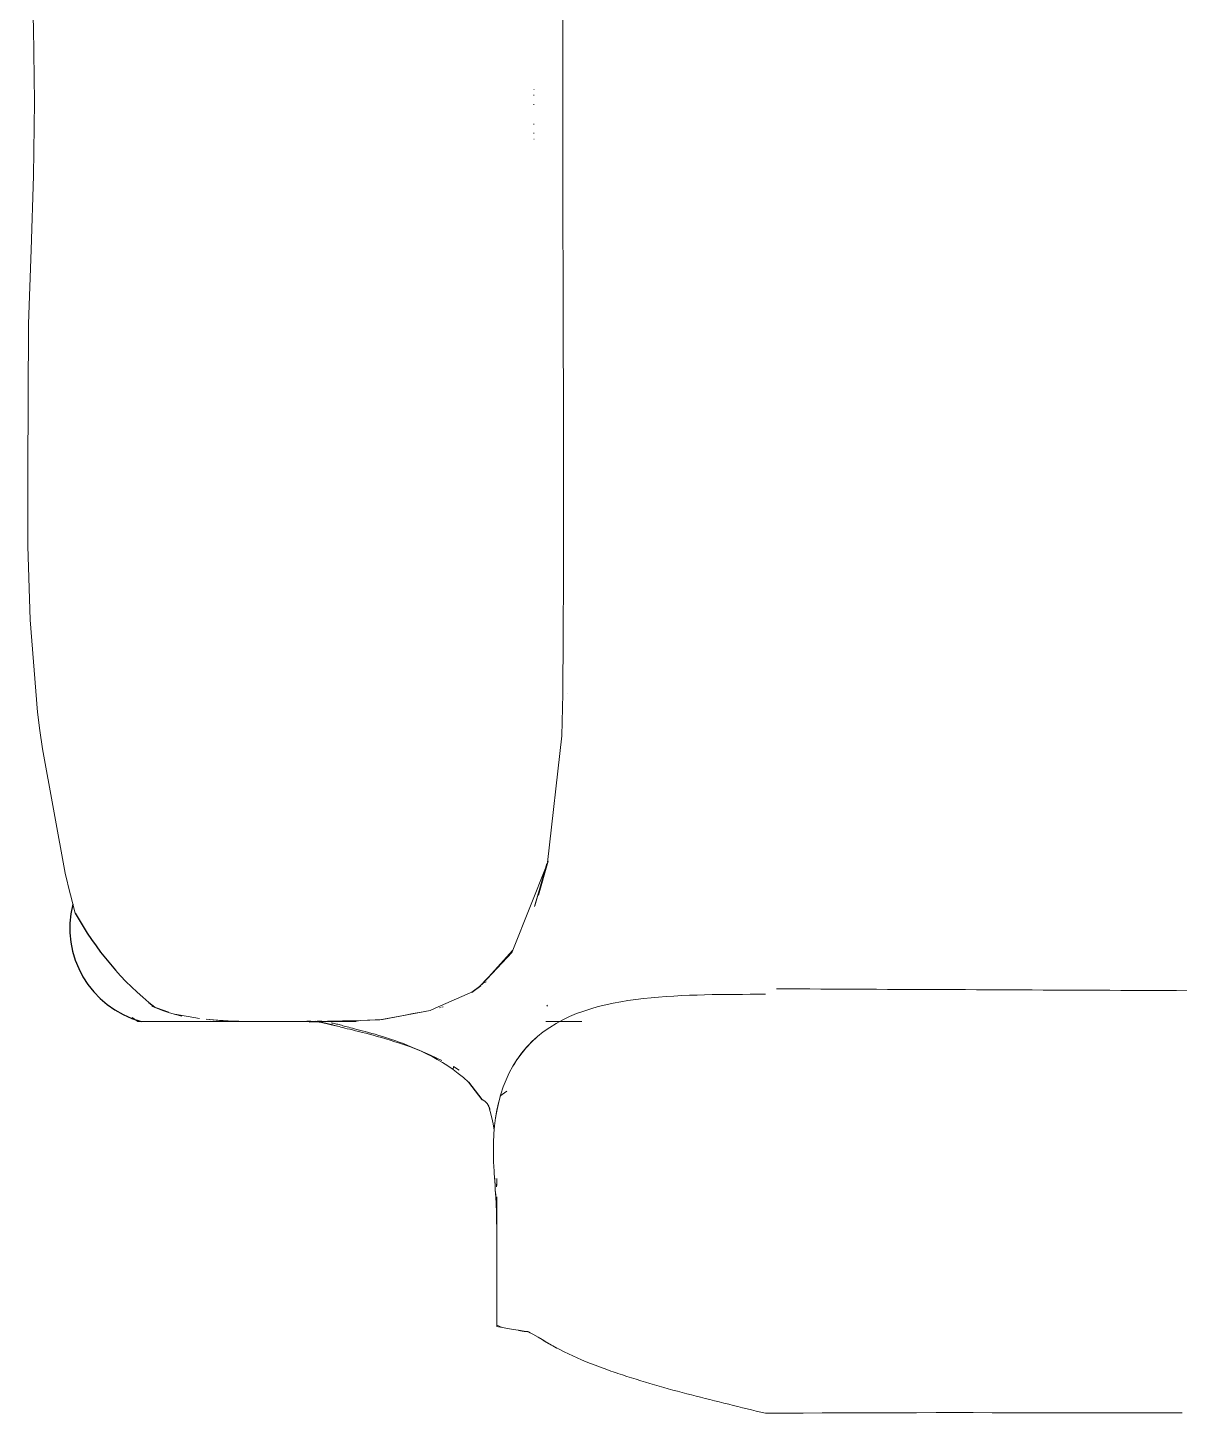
# Model space of a CAD drawing. Header units: inches. Extents: x -2 to 764, y -6 to 562.
# Drawn here: x 49.24 to 64.43, y 171.44 to 189.7 of the extents above; entities that cross this region are included whole.
import ezdxf

# ---------------------------------------------------------------- set-up
doc = ezdxf.new("R2010")
doc.units = ezdxf.units.IN
doc.header["$MEASUREMENT"] = 0
doc.layers.get('0').update_dxf_attribs({"true_color": 0xffffff})
doc.layers.add('SEAT', color=5, linetype='Continuous')

# ---------------------------------------------------------------- blocks, each defined once
blk = doc.blocks.new('LSD225X_0P')
at = {"layer": 'SEAT', "linetype": 'Continuous', "lineweight": 0}
for p, q in [((-15.496, -23.283), (-15.526, -22.307)), ((-8.516, -22.698), (-8.518, -23.478)), ((-15.484, -24.26), (-15.496, -23.283)), ((-8.518, -23.478), (-8.518, -24.26)), ((-8.897, -24.095), (-8.9, -24.095)), ((-15.496, -25.236), (-15.484, -24.26)), ((-8.896, -24.173), (-8.902, -24.173)), ((-8.518, -24.26), (-8.518, -25.04)), ((-8.895, -24.293), (-8.903, -24.293)), ((-8.895, -24.554), (-8.903, -24.554)), ((-8.896, -24.674), (-8.902, -24.674)), ((-8.897, -24.752), (-8.9, -24.752)), ((-8.518, -25.04), (-8.516, -25.82)), ((-15.526, -26.212), (-15.496, -25.236)), ((-8.516, -25.82), (-8.514, -26.601)), ((-15.564, -27.188), (-15.526, -26.212)), ((-8.514, -26.601), (-8.511, -27.382)), ((-15.571, -29.14), (-15.564, -27.188)), ((-8.511, -27.382), (-8.509, -28.163)), ((-8.509, -28.163), (-8.508, -28.943)), ((-8.508, -28.943), (-8.507, -29.724)), ((-15.573, -30.115), (-15.571, -29.14)), ((-8.507, -29.724), (-8.508, -30.504)), ((-15.542, -31.09), (-15.573, -30.115)), ((-8.508, -30.504), (-8.511, -31.284)), ((-15.442, -32.305), (-15.542, -31.09)), ((-8.511, -31.284), (-8.519, -32.064)), ((-8.519, -32.064), (-8.531, -32.616)), ((-8.458, -32.064), (-8.46, -32.064)), ((-15.412, -32.547), (-15.442, -32.305)), ((-15.379, -32.788), (-15.412, -32.547)), ((-8.531, -32.616), (-8.717, -34.287)), ((-15.078, -34.429), (-15.379, -32.788)), ((-8.729, -34.319), (-9.177, -35.443)), ((-8.728, -34.31), (-8.891, -34.867)), ((-8.891, -34.867), (-8.729, -34.319)), ((-8.726, -34.302), (-8.884, -34.856)), ((-8.884, -34.856), (-8.728, -34.31)), ((-8.71, -34.269), (-8.84, -34.717)), ((-15.012, -34.702), (-15.078, -34.429)), ((-15.009, -34.715), (-15.012, -34.702)), ((-14.945, -34.956), (-15.009, -34.715)), ((-9.185, -35.469), (-9.596, -35.905)), ((-9.181, -35.456), (-9.586, -35.895)), ((-9.185, -35.469), (-9.586, -35.895)), ((-9.177, -35.443), (-9.574, -35.886)), ((-9.181, -35.456), (-9.574, -35.886)), ((-9.596, -35.905), (-9.605, -35.914)), ((-9.586, -35.895), (-9.596, -35.905)), ((-9.574, -35.886), (-9.586, -35.895)), ((-9.528, -35.858), (-9.546, -35.867)), ((-5.552, -35.953), (-5.699, -35.953)), ((-5.406, -35.953), (-5.552, -35.953)), ((-5.26, -35.954), (-5.406, -35.953)), ((-5.114, -35.955), (-5.26, -35.954)), ((-4.967, -35.955), (-5.114, -35.955)), ((-4.821, -35.956), (-4.967, -35.955)), ((-4.787, -35.956), (-4.821, -35.956)), ((-4.674, -35.957), (-4.787, -35.956)), ((-4.528, -35.957), (-4.674, -35.957)), ((-4.381, -35.958), (-4.528, -35.957)), ((-4.235, -35.959), (-4.381, -35.958)), ((-4.088, -35.959), (-4.235, -35.959)), ((-3.942, -35.96), (-4.088, -35.959)), ((-3.795, -35.961), (-3.942, -35.96)), ((-3.649, -35.961), (-3.795, -35.961)), ((-3.502, -35.962), (-3.649, -35.961)), ((-3.356, -35.963), (-3.502, -35.962)), ((-3.209, -35.963), (-3.356, -35.963)), ((-3.063, -35.964), (-3.209, -35.963)), ((-2.916, -35.965), (-3.063, -35.964)), ((-2.77, -35.965), (-2.916, -35.965)), ((-2.623, -35.966), (-2.77, -35.965)), ((-2.477, -35.967), (-2.623, -35.966)), ((-2.33, -35.967), (-2.477, -35.967)), ((-2.184, -35.968), (-2.33, -35.967)), ((-2.037, -35.969), (-2.184, -35.968)), ((-1.891, -35.969), (-2.037, -35.969)), ((-1.834, -35.97), (-1.891, -35.969)), ((-1.744, -35.97), (-1.834, -35.97)), ((-1.598, -35.971), (-1.744, -35.97)), ((-1.451, -35.972), (-1.598, -35.971)), ((-1.305, -35.972), (-1.451, -35.972)), ((-1.158, -35.973), (-1.305, -35.972)), ((-1.012, -35.973), (-1.158, -35.973)), ((-0.865, -35.974), (-1.012, -35.973)), ((-0.719, -35.975), (-0.865, -35.974)), ((-0.573, -35.975), (-0.719, -35.975)), ((-0.426, -35.976), (-0.573, -35.975)), ((-0.28, -35.977), (-0.426, -35.976)), ((-9.78, -36.023), (-10.202, -36.209)), ((-9.717, -35.995), (-9.78, -36.023)), ((-7.952, -36.162), (-8.05, -36.186)), ((-7.853, -36.141), (-7.952, -36.162)), ((-7.754, -36.122), (-7.853, -36.141)), ((-7.659, -36.107), (-7.754, -36.122)), ((-7.553, -36.092), (-7.659, -36.107)), ((-7.453, -36.08), (-7.553, -36.092)), ((-7.354, -36.07), (-7.453, -36.08)), ((-7.254, -36.061), (-7.354, -36.07)), ((-7.153, -36.054), (-7.254, -36.061)), ((-7.053, -36.047), (-7.153, -36.054)), ((-6.948, -36.042), (-7.053, -36.047)), ((-6.848, -36.038), (-6.948, -36.042)), ((-6.748, -36.034), (-6.848, -36.038)), ((-6.647, -36.032), (-6.748, -36.034)), ((-6.547, -36.029), (-6.647, -36.032)), ((-6.447, -36.028), (-6.547, -36.029)), ((-6.346, -36.026), (-6.447, -36.028)), ((-6.246, -36.026), (-6.346, -36.026)), ((-6.146, -36.025), (-6.246, -36.026)), ((-6.046, -36.024), (-6.146, -36.025)), ((-5.946, -36.024), (-6.046, -36.024)), ((-5.845, -36.023), (-5.946, -36.024)), ((-14.12, -36.381), (-14.196, -36.331)), ((-13.714, -36.262), (-13.936, -36.18)), ((-13.936, -36.18), (-13.86, -36.211)), ((-13.86, -36.211), (-13.782, -36.241)), ((-13.796, -36.238), (-13.714, -36.262)), ((-13.782, -36.241), (-13.703, -36.267)), ((-13.703, -36.267), (-13.622, -36.29)), ((-13.309, -36.342), (-13.631, -36.285)), ((-13.622, -36.29), (-13.541, -36.311)), ((-10.616, -36.302), (-10.931, -36.359)), ((-10.267, -36.237), (-10.894, -36.356)), ((-10.49, -36.279), (-10.616, -36.302)), ((-10.333, -36.251), (-10.49, -36.279)), ((-10.202, -36.209), (-10.267, -36.237)), ((-10.128, -36.199), (-10.144, -36.204)), ((-10.096, -36.19), (-10.113, -36.195)), ((-8.727, -36.179), (-8.72, -36.169)), ((-8.428, -36.318), (-8.519, -36.361)), ((-8.336, -36.279), (-8.428, -36.318)), ((-8.242, -36.245), (-8.336, -36.279)), ((-8.147, -36.214), (-8.242, -36.245)), ((-8.05, -36.186), (-8.147, -36.214)), ((-14.076, -36.381), (-14.12, -36.381)), ((-14.12, -36.381), (-14.12, -36.381)), ((-14.031, -36.381), (-14.076, -36.381)), ((-13.986, -36.381), (-14.031, -36.381)), ((-13.942, -36.381), (-13.986, -36.381)), ((-13.897, -36.381), (-13.942, -36.381)), ((-13.853, -36.381), (-13.897, -36.381)), ((-13.868, -36.381), (-13.882, -36.381)), ((-13.861, -36.381), (-13.868, -36.381)), ((-13.819, -36.381), (-13.861, -36.381)), ((-13.809, -36.381), (-13.853, -36.381)), ((-13.807, -36.381), (-13.819, -36.381)), ((-13.765, -36.381), (-13.809, -36.381)), ((-13.791, -36.381), (-13.807, -36.381)), ((-13.758, -36.381), (-13.791, -36.381)), ((-13.721, -36.381), (-13.765, -36.381)), ((-13.746, -36.381), (-13.758, -36.381)), ((-13.677, -36.381), (-13.721, -36.381)), ((-13.633, -36.381), (-13.677, -36.381)), ((-13.589, -36.381), (-13.633, -36.381)), ((-13.625, -36.381), (-13.632, -36.381)), ((-13.607, -36.381), (-13.625, -36.381)), ((-13.582, -36.381), (-13.607, -36.381)), ((-13.546, -36.381), (-13.589, -36.381)), ((-13.565, -36.381), (-13.582, -36.381)), ((-13.569, -36.381), (-13.572, -36.381)), ((-13.565, -36.381), (-13.569, -36.381)), ((-13.54, -36.381), (-13.565, -36.381)), ((-13.548, -36.381), (-13.565, -36.381)), ((-13.545, -36.381), (-13.548, -36.381)), ((-13.502, -36.381), (-13.546, -36.381)), ((-13.505, -36.381), (-13.545, -36.381)), ((-13.498, -36.381), (-13.54, -36.381)), ((-13.446, -36.381), (-13.505, -36.381)), ((-13.459, -36.381), (-13.502, -36.381)), ((-13.416, -36.381), (-13.459, -36.381)), ((-13.422, -36.381), (-13.446, -36.381)), ((-13.411, -36.381), (-13.422, -36.381)), ((-13.374, -36.381), (-13.416, -36.381)), ((-13.387, -36.381), (-13.411, -36.381)), ((-13.375, -36.381), (-13.387, -36.381)), ((-13.369, -36.381), (-13.375, -36.381)), ((-13.331, -36.381), (-13.374, -36.381)), ((-13.328, -36.381), (-13.369, -36.381)), ((-13.289, -36.381), (-13.331, -36.381)), ((-13.296, -36.381), (-13.328, -36.381)), ((-13.288, -36.381), (-13.296, -36.381)), ((-13.247, -36.381), (-13.289, -36.381)), ((-13.27, -36.381), (-13.288, -36.381)), ((-13.25, -36.381), (-13.27, -36.381)), ((-13.245, -36.381), (-13.25, -36.381)), ((-13.205, -36.381), (-13.247, -36.381)), ((-13.212, -36.381), (-13.245, -36.381)), ((-12.884, -36.381), (-13.22, -36.351)), ((-13.22, -36.351), (-13.131, -36.36)), ((-13.155, -36.381), (-13.212, -36.381)), ((-13.163, -36.381), (-13.205, -36.381)), ((-13.168, -36.381), (-13.17, -36.381)), ((-13.165, -36.381), (-13.168, -36.381)), ((-12.96, -36.381), (-13.166, -36.377)), ((-13.166, -36.377), (-13, -36.381)), ((-13.136, -36.381), (-13.165, -36.381)), ((-13.122, -36.381), (-13.163, -36.381)), ((-13.098, -36.381), (-13.155, -36.381)), ((-13.097, -36.381), (-13.136, -36.381)), ((-12.793, -36.381), (-13.131, -36.36)), ((-13.131, -36.36), (-12.884, -36.381)), ((-12.921, -36.381), (-13.126, -36.378)), ((-13.126, -36.378), (-12.96, -36.381)), ((-13.081, -36.381), (-13.122, -36.381)), ((-13.042, -36.381), (-13.098, -36.381)), ((-13.076, -36.381), (-13.097, -36.381)), ((-12.882, -36.381), (-13.085, -36.379)), ((-13.085, -36.379), (-12.921, -36.381)), ((-13.041, -36.381), (-13.081, -36.381)), ((-13.072, -36.381), (-13.076, -36.381)), ((-13.069, -36.381), (-13.072, -36.381)), ((-13.058, -36.381), (-13.069, -36.381)), ((-13.019, -36.381), (-13.058, -36.381)), ((-12.843, -36.381), (-13.045, -36.38)), ((-13.045, -36.38), (-12.881, -36.381)), ((-12.704, -36.381), (-13.043, -36.368)), ((-13.043, -36.368), (-12.793, -36.381)), ((-12.986, -36.381), (-13.042, -36.381)), ((-13, -36.381), (-13.041, -36.381)), ((-12.981, -36.381), (-13.019, -36.381)), ((-12.805, -36.381), (-13.005, -36.381)), ((-13.005, -36.381), (-12.842, -36.381)), ((-12.96, -36.381), (-13, -36.381)), ((-13, -36.381), (-13, -36.381)), ((-12.932, -36.381), (-12.986, -36.381)), ((-12.978, -36.381), (-12.981, -36.381)), ((-12.977, -36.381), (-12.978, -36.381)), ((-12.975, -36.381), (-12.977, -36.381)), ((-12.943, -36.381), (-12.975, -36.381)), ((-12.921, -36.381), (-12.96, -36.381)), ((-12.96, -36.381), (-12.96, -36.381)), ((-12.617, -36.381), (-12.957, -36.375)), ((-12.957, -36.375), (-12.704, -36.381)), ((-12.906, -36.381), (-12.943, -36.381)), ((-12.877, -36.381), (-12.932, -36.381)), ((-12.881, -36.381), (-12.921, -36.381)), ((-12.921, -36.381), (-12.921, -36.381)), ((-12.888, -36.381), (-12.906, -36.381)), ((-12.884, -36.381), (-12.888, -36.381)), ((-12.88, -36.381), (-12.884, -36.381)), ((-12.881, -36.381), (-12.882, -36.381)), ((-12.842, -36.381), (-12.881, -36.381)), ((-12.868, -36.381), (-12.88, -36.381)), ((-12.824, -36.381), (-12.877, -36.381)), ((-12.831, -36.381), (-12.868, -36.381)), ((-12.842, -36.381), (-12.843, -36.381)), ((-12.804, -36.381), (-12.842, -36.381)), ((-12.795, -36.381), (-12.831, -36.381)), ((-12.771, -36.381), (-12.824, -36.381)), ((-12.804, -36.381), (-12.805, -36.381)), ((-12.771, -36.381), (-12.804, -36.381)), ((-12.793, -36.381), (-12.795, -36.381)), ((-12.791, -36.381), (-12.793, -36.381)), ((-12.793, -36.381), (-12.793, -36.381)), ((-12.759, -36.381), (-12.791, -36.381)), ((-12.719, -36.381), (-12.771, -36.381)), ((-12.77, -36.381), (-12.766, -36.381)), ((-12.766, -36.381), (-12.728, -36.381)), ((-12.723, -36.381), (-12.759, -36.381)), ((-12.728, -36.381), (-12.691, -36.381)), ((-12.708, -36.381), (-12.723, -36.381)), ((-12.668, -36.381), (-12.719, -36.381)), ((-12.704, -36.381), (-12.708, -36.381)), ((-12.7, -36.381), (-12.704, -36.381)), ((-12.687, -36.381), (-12.7, -36.381)), ((-12.691, -36.381), (-12.654, -36.381)), ((-12.655, -36.381), (-12.687, -36.381)), ((-12.654, -36.381), (-12.668, -36.381)), ((-12.652, -36.381), (-12.655, -36.381)), ((-12.654, -36.381), (-12.617, -36.381)), ((-12.617, -36.381), (-12.652, -36.381)), ((-12.553, -36.381), (-12.617, -36.381)), ((-12.553, -36.381), (-12.617, -36.381)), ((-12.617, -36.381), (-12.542, -36.381)), ((-12.551, -36.381), (-12.553, -36.381)), ((-12.503, -36.381), (-12.553, -36.381)), ((-12.528, -36.381), (-12.551, -36.381)), ((-12.542, -36.381), (-12.537, -36.381)), ((-12.537, -36.381), (-12.482, -36.381)), ((-12.513, -36.381), (-12.528, -36.381)), ((-12.501, -36.381), (-12.513, -36.381)), ((-12.489, -36.381), (-12.503, -36.381)), ((-12.482, -36.381), (-12.501, -36.381)), ((-12.482, -36.381), (-12.489, -36.381)), ((-12.442, -36.381), (-12.482, -36.381)), ((-12.428, -36.381), (-12.482, -36.381)), ((-12.469, -36.381), (-12.482, -36.381)), ((-12.463, -36.381), (-12.469, -36.381)), ((-12.399, -36.381), (-12.463, -36.381)), ((-12.409, -36.381), (-12.442, -36.381)), ((-12.368, -36.381), (-12.428, -36.381)), ((-12.39, -36.381), (-12.409, -36.381)), ((-12.33, -36.381), (-12.399, -36.381)), ((-12.378, -36.381), (-12.39, -36.381)), ((-12.359, -36.381), (-12.378, -36.381)), ((-12.309, -36.381), (-12.368, -36.381)), ((-12.295, -36.381), (-12.359, -36.381)), ((-12.264, -36.381), (-12.33, -36.381)), ((-12.253, -36.381), (-12.309, -36.381)), ((-12.284, -36.381), (-12.295, -36.381)), ((-12.282, -36.381), (-12.284, -36.381)), ((-12.279, -36.381), (-12.282, -36.381)), ((-12.203, -36.381), (-12.279, -36.381)), ((-12.2, -36.381), (-12.264, -36.381)), ((-12.198, -36.381), (-12.253, -36.381)), ((-12.192, -36.381), (-12.203, -36.381)), ((-12.139, -36.381), (-12.2, -36.381)), ((-12.145, -36.381), (-12.198, -36.381)), ((-12.184, -36.381), (-12.192, -36.381)), ((-12.168, -36.381), (-12.184, -36.381)), ((-12.13, -36.381), (-12.168, -36.381)), ((-12.094, -36.381), (-12.145, -36.381)), ((-12.08, -36.381), (-12.139, -36.381)), ((-12.105, -36.381), (-12.13, -36.381)), ((-12.091, -36.381), (-12.105, -36.381)), ((-12.044, -36.381), (-12.094, -36.381)), ((-12.079, -36.381), (-12.091, -36.381)), ((-12.023, -36.381), (-12.08, -36.381)), ((-12.061, -36.381), (-12.079, -36.381)), ((-12.016, -36.381), (-12.061, -36.381)), ((-11.997, -36.381), (-12.044, -36.381)), ((-11.969, -36.381), (-12.023, -36.381)), ((-12.003, -36.381), (-12.016, -36.381)), ((-12.008, -36.383), (-11.825, -36.381)), ((-11.967, -36.382), (-12.008, -36.383)), ((-11.999, -36.381), (-12.003, -36.381)), ((-11.995, -36.381), (-11.999, -36.381)), ((-11.952, -36.381), (-11.997, -36.381)), ((-11.932, -36.381), (-11.995, -36.381)), ((-11.918, -36.381), (-11.969, -36.381)), ((-11.967, -36.382), (-11.786, -36.381)), ((-11.825, -36.381), (-11.967, -36.382)), ((-11.927, -36.382), (-11.967, -36.382)), ((-11.908, -36.381), (-11.952, -36.381)), ((-11.925, -36.381), (-11.932, -36.381)), ((-11.927, -36.382), (-11.748, -36.381)), ((-11.786, -36.381), (-11.927, -36.382)), ((-11.89, -36.381), (-11.927, -36.382)), ((-11.921, -36.381), (-11.925, -36.381)), ((-11.908, -36.381), (-11.921, -36.381)), ((-11.869, -36.381), (-11.918, -36.381)), ((-11.873, -36.381), (-11.908, -36.381)), ((-11.865, -36.381), (-11.908, -36.381)), ((-11.868, -36.379), (-11.894, -36.378)), ((-11.713, -36.381), (-11.89, -36.381)), ((-11.873, -36.381), (-11.209, -36.374)), ((-11.267, -36.375), (-11.873, -36.381)), ((-11.855, -36.381), (-11.873, -36.381)), ((-11.822, -36.381), (-11.869, -36.381)), ((-11.841, -36.379), (-11.868, -36.379)), ((-11.825, -36.381), (-11.865, -36.381)), ((-11.862, -36.39), (-11.591, -36.381)), ((-11.808, -36.389), (-11.862, -36.39)), ((-11.844, -36.381), (-11.855, -36.381)), ((-11.678, -36.381), (-11.854, -36.381)), ((-11.854, -36.381), (-11.713, -36.381)), ((-11.819, -36.381), (-11.854, -36.381)), ((-11.834, -36.381), (-11.844, -36.381)), ((-11.817, -36.381), (-11.834, -36.381)), ((-11.786, -36.381), (-11.825, -36.381)), ((-11.777, -36.381), (-11.822, -36.381)), ((-11.786, -36.381), (-11.819, -36.381)), ((-11.423, -36.376), (-11.817, -36.381)), ((-11.754, -36.38), (-11.786, -36.381)), ((-11.748, -36.381), (-11.786, -36.381)), ((-11.659, -36.403), (-11.777, -36.378)), ((-11.777, -36.378), (-11.656, -36.404)), ((-11.734, -36.381), (-11.777, -36.381)), ((-11.661, -36.403), (-11.759, -36.381)), ((-11.759, -36.381), (-11.64, -36.407)), ((-11.724, -36.38), (-11.754, -36.38)), ((-11.753, -36.385), (-11.487, -36.381)), ((-11.7, -36.383), (-11.753, -36.385)), ((-11.575, -36.383), (-11.753, -36.385)), ((-11.744, -36.388), (-11.753, -36.387)), ((-11.73, -36.39), (-11.744, -36.388)), ((-11.662, -36.403), (-11.74, -36.385)), ((-11.74, -36.385), (-11.624, -36.411)), ((-11.693, -36.381), (-11.734, -36.381)), ((-11.716, -36.393), (-11.73, -36.39)), ((-11.694, -36.38), (-11.724, -36.38)), ((-11.659, -36.403), (-11.721, -36.389)), ((-11.721, -36.389), (-11.606, -36.415)), ((-11.701, -36.395), (-11.716, -36.393)), ((-11.649, -36.406), (-11.701, -36.393)), ((-11.701, -36.393), (-11.588, -36.42)), ((-11.687, -36.398), (-11.701, -36.395)), ((-11.649, -36.381), (-11.7, -36.383)), ((-11.39, -36.381), (-11.7, -36.383)), ((-11.7, -36.383), (-11.438, -36.381)), ((-11.525, -36.381), (-11.694, -36.38)), ((-11.654, -36.381), (-11.693, -36.381)), ((-11.672, -36.401), (-11.687, -36.398)), ((-11.633, -36.41), (-11.68, -36.398)), ((-11.68, -36.398), (-11.569, -36.424)), ((-11.656, -36.404), (-11.672, -36.401)), ((-11.497, -36.381), (-11.666, -36.381)), ((-11.666, -36.381), (-11.525, -36.381)), ((-11.606, -36.415), (-11.662, -36.403)), ((-11.624, -36.411), (-11.661, -36.403)), ((-11.64, -36.407), (-11.659, -36.403)), ((-11.588, -36.42), (-11.659, -36.403)), ((-11.607, -36.416), (-11.659, -36.403)), ((-11.659, -36.403), (-11.55, -36.429)), ((-11.64, -36.407), (-11.656, -36.404)), ((-11.617, -36.381), (-11.654, -36.381)), ((-11.617, -36.38), (-11.649, -36.381)), ((-11.569, -36.424), (-11.649, -36.406)), ((-11.624, -36.411), (-11.64, -36.407)), ((-11.47, -36.381), (-11.638, -36.381)), ((-11.57, -36.425), (-11.637, -36.408)), ((-11.637, -36.408), (-11.531, -36.434)), ((-11.55, -36.429), (-11.633, -36.41)), ((-11.606, -36.415), (-11.624, -36.411)), ((-11.585, -36.379), (-11.617, -36.38)), ((-11.582, -36.381), (-11.617, -36.381)), ((-11.525, -36.436), (-11.615, -36.413)), ((-11.615, -36.413), (-11.511, -36.44)), ((-11.531, -36.434), (-11.607, -36.416)), ((-11.588, -36.42), (-11.606, -36.415)), ((-11.591, -36.381), (-11.586, -36.381)), ((-11.569, -36.424), (-11.588, -36.42)), ((-11.58, -36.381), (-11.586, -36.381)), ((-11.553, -36.378), (-11.585, -36.379)), ((-11.548, -36.381), (-11.582, -36.381)), ((-10.931, -36.359), (-11.58, -36.381)), ((-11.428, -36.377), (-11.58, -36.381)), ((-11.58, -36.381), (-11.54, -36.381)), ((-11.438, -36.381), (-11.575, -36.383)), ((-11.558, -36.404), (-11.571, -36.402)), ((-11.511, -36.44), (-11.57, -36.425)), ((-11.55, -36.429), (-11.569, -36.424)), ((-11.545, -36.407), (-11.558, -36.404)), ((-11.52, -36.378), (-11.553, -36.378)), ((-11.531, -36.434), (-11.55, -36.429)), ((-11.515, -36.381), (-11.548, -36.381)), ((-11.531, -36.41), (-11.545, -36.407)), ((-11.501, -36.381), (-11.532, -36.381)), ((-11.516, -36.413), (-11.531, -36.41)), ((-11.511, -36.44), (-11.531, -36.434)), ((-11.489, -36.445), (-11.525, -36.436)), ((-11.485, -36.377), (-11.52, -36.378)), ((-11.501, -36.416), (-11.516, -36.413)), ((-11.483, -36.381), (-11.515, -36.381)), ((-11.489, -36.445), (-11.511, -36.44)), ((-11.486, -36.381), (-11.501, -36.381)), ((-11.485, -36.42), (-11.501, -36.416)), ((-11.467, -36.451), (-11.489, -36.445)), ((-11.487, -36.381), (-11.478, -36.381)), ((-10.894, -36.356), (-11.486, -36.381)), ((-11.447, -36.377), (-11.485, -36.377)), ((-11.468, -36.424), (-11.485, -36.42)), ((-11.452, -36.381), (-11.483, -36.381)), ((-11.463, -36.381), (-11.478, -36.381)), ((-11.452, -36.429), (-11.468, -36.424)), ((-11.444, -36.457), (-11.467, -36.451)), ((-11.454, -36.381), (-11.463, -36.381)), ((-11.421, -36.381), (-11.452, -36.381)), ((-11.434, -36.433), (-11.452, -36.429)), ((-11.406, -36.377), (-11.447, -36.377)), ((-11.418, -36.463), (-11.444, -36.457)), ((-11.417, -36.438), (-11.434, -36.433)), ((-11.209, -36.374), (-11.423, -36.376)), ((-11.418, -36.381), (-11.421, -36.381)), ((-11.39, -36.381), (-11.418, -36.381)), ((-11.39, -36.471), (-11.418, -36.463)), ((-11.399, -36.443), (-11.417, -36.438)), ((-11.36, -36.377), (-11.406, -36.377)), ((-11.38, -36.448), (-11.399, -36.443)), ((-11.373, -36.381), (-11.39, -36.381)), ((-11.36, -36.478), (-11.39, -36.471)), ((-11.36, -36.453), (-11.38, -36.448)), ((-11.356, -36.381), (-11.373, -36.381)), ((-11.339, -36.459), (-11.36, -36.453)), ((-11.326, -36.486), (-11.36, -36.478)), ((-11.339, -36.381), (-11.356, -36.381)), ((-11.328, -36.381), (-11.339, -36.381)), ((-11.316, -36.465), (-11.339, -36.459)), ((-11.322, -36.381), (-11.328, -36.381)), ((-11.289, -36.495), (-11.326, -36.486)), ((-11.305, -36.381), (-11.322, -36.381)), ((-11.303, -36.381), (-11.317, -36.381)), ((-11.291, -36.472), (-11.316, -36.465)), ((-11.287, -36.381), (-11.305, -36.381)), ((-11.286, -36.381), (-11.303, -36.381)), ((-11.263, -36.479), (-11.291, -36.472)), ((-11.249, -36.505), (-11.289, -36.495)), ((-11.269, -36.381), (-11.287, -36.381)), ((-11.274, -36.381), (-11.286, -36.381)), ((-11.257, -36.381), (-11.274, -36.381)), ((-11.25, -36.381), (-11.269, -36.381)), ((-11.233, -36.487), (-11.263, -36.479)), ((-11.245, -36.381), (-11.257, -36.381)), ((-11.244, -36.381), (-11.25, -36.381)), ((-11.206, -36.515), (-11.249, -36.505)), ((-11.244, -36.381), (-11.245, -36.381)), ((-11.198, -36.496), (-11.233, -36.487)), ((-11.162, -36.526), (-11.206, -36.515)), ((-11.161, -36.505), (-11.198, -36.496)), ((-11.115, -36.538), (-11.162, -36.526)), ((-11.122, -36.516), (-11.161, -36.505)), ((-11.08, -36.527), (-11.122, -36.516)), ((-11.036, -36.539), (-11.08, -36.527)), ((-8.776, -36.521), (-8.85, -36.581)), ((-8.689, -36.461), (-8.776, -36.521)), ((-8.709, -36.381), (-8.742, -36.381)), ((-8.511, -36.381), (-8.709, -36.381)), ((-8.606, -36.409), (-8.689, -36.461)), ((-8.519, -36.361), (-8.606, -36.409)), ((-8.443, -36.381), (-8.511, -36.381)), ((-8.268, -36.381), (-8.443, -36.381)), ((-11.066, -36.551), (-11.115, -36.538)), ((-11.016, -36.565), (-11.066, -36.551)), ((-10.99, -36.552), (-11.036, -36.539)), ((-10.963, -36.579), (-11.016, -36.565)), ((-10.943, -36.566), (-10.99, -36.552)), ((-10.908, -36.595), (-10.963, -36.579)), ((-10.893, -36.581), (-10.943, -36.566)), ((-10.852, -36.612), (-10.908, -36.595)), ((-10.842, -36.597), (-10.893, -36.581)), ((-10.793, -36.629), (-10.852, -36.612)), ((-10.789, -36.615), (-10.842, -36.597)), ((-10.732, -36.649), (-10.793, -36.629)), ((-10.734, -36.633), (-10.789, -36.615)), ((-10.677, -36.654), (-10.734, -36.633)), ((-10.67, -36.669), (-10.732, -36.649)), ((-10.619, -36.675), (-10.677, -36.654)), ((-10.606, -36.691), (-10.67, -36.669)), ((-10.559, -36.699), (-10.619, -36.675)), ((-10.54, -36.714), (-10.606, -36.691)), ((-10.498, -36.724), (-10.559, -36.699)), ((-8.996, -36.724), (-8.924, -36.648)), ((-8.93, -36.655), (-8.996, -36.724)), ((-8.941, -36.666), (-8.99, -36.717)), ((-8.924, -36.648), (-8.941, -36.666)), ((-8.85, -36.581), (-8.93, -36.655)), ((-8.856, -36.587), (-8.93, -36.655)), ((-8.93, -36.655), (-8.924, -36.648)), ((-8.924, -36.648), (-8.857, -36.587)), ((-8.857, -36.587), (-8.85, -36.581)), ((-8.85, -36.581), (-8.856, -36.587)), ((-10.472, -36.739), (-10.54, -36.714)), ((-10.435, -36.751), (-10.498, -36.724)), ((-10.403, -36.766), (-10.472, -36.739)), ((-10.371, -36.78), (-10.472, -36.739)), ((-10.371, -36.78), (-10.435, -36.751)), ((-10.332, -36.795), (-10.403, -36.766)), ((-10.383, -36.776), (-10.403, -36.766)), ((-10.403, -36.766), (-10.371, -36.78)), ((-10.306, -36.812), (-10.383, -36.776)), ((-10.306, -36.812), (-10.371, -36.78)), ((-10.26, -36.826), (-10.332, -36.795)), ((-10.239, -36.846), (-10.306, -36.812)), ((-10.186, -36.86), (-10.26, -36.826)), ((-10.172, -36.883), (-10.239, -36.846)), ((-10.111, -36.896), (-10.186, -36.86)), ((-10.103, -36.924), (-10.172, -36.883)), ((-9.175, -36.972), (-9.117, -36.879)), ((-9.123, -36.887), (-9.175, -36.972)), ((-9.117, -36.879), (-9.164, -36.953)), ((-9.054, -36.794), (-9.123, -36.887)), ((-9.123, -36.887), (-9.06, -36.801)), ((-9.117, -36.879), (-9.123, -36.887)), ((-9.094, -36.848), (-9.117, -36.879)), ((-9.054, -36.794), (-9.094, -36.848)), ((-9.06, -36.801), (-8.99, -36.717)), ((-8.996, -36.724), (-9.06, -36.801)), ((-9.06, -36.801), (-9.054, -36.794)), ((-9.019, -36.751), (-9.054, -36.794)), ((-8.99, -36.717), (-9.019, -36.751)), ((-8.99, -36.717), (-8.996, -36.724)), ((-10.034, -36.968), (-10.103, -36.924)), ((-9.964, -37.015), (-10.034, -36.968)), ((-9.964, -37.015), (-9.959, -36.978)), ((-9.895, -37.067), (-9.964, -37.015)), ((-9.959, -36.978), (-9.883, -37.024)), ((-9.826, -37.123), (-9.895, -37.067)), ((-9.265, -37.151), (-9.223, -37.06)), ((-9.223, -37.06), (-9.175, -36.972)), ((-9.17, -36.963), (-9.175, -36.972)), ((-9.164, -36.953), (-9.17, -36.963)), ((-9.759, -37.183), (-9.826, -37.123)), ((-9.335, -37.343), (-9.303, -37.246)), ((-9.303, -37.246), (-9.265, -37.151)), ((-9.565, -37.421), (-9.562, -37.422)), ((-9.562, -37.422), (-9.559, -37.424)), ((-9.559, -37.424), (-9.557, -37.426)), ((-9.557, -37.426), (-9.554, -37.428)), ((-9.554, -37.428), (-9.551, -37.429)), ((-9.551, -37.429), (-9.548, -37.431)), ((-9.548, -37.431), (-9.545, -37.433)), ((-9.545, -37.433), (-9.543, -37.436)), ((-9.543, -37.436), (-9.54, -37.438)), ((-9.54, -37.438), (-9.537, -37.44)), ((-9.537, -37.44), (-9.532, -37.445)), ((-9.532, -37.445), (-9.534, -37.443)), ((-9.386, -37.553), (-9.362, -37.441)), ((-9.362, -37.441), (-9.367, -37.465)), ((-9.364, -37.453), (-9.362, -37.441)), ((-9.362, -37.441), (-9.335, -37.343)), ((-9.34, -37.364), (-9.347, -37.369)), ((-9.317, -37.346), (-9.34, -37.364)), ((-9.257, -37.301), (-9.317, -37.346)), ((-9.532, -37.445), (-9.529, -37.448)), ((-9.529, -37.448), (-9.527, -37.451)), ((-9.527, -37.451), (-9.524, -37.453)), ((-9.524, -37.453), (-9.522, -37.456)), ((-9.522, -37.456), (-9.519, -37.459)), ((-9.519, -37.459), (-9.517, -37.462)), ((-9.517, -37.462), (-9.514, -37.466)), ((-9.514, -37.466), (-9.512, -37.469)), ((-9.512, -37.469), (-9.51, -37.473)), ((-9.51, -37.473), (-9.508, -37.476)), ((-9.508, -37.476), (-9.505, -37.48)), ((-9.505, -37.48), (-9.503, -37.484)), ((-9.503, -37.484), (-9.501, -37.488)), ((-9.5, -37.484), (-9.501, -37.484)), ((-9.501, -37.484), (-9.501, -37.484)), ((-9.501, -37.484), (-9.5, -37.484)), ((-9.501, -37.488), (-9.499, -37.492)), ((-9.5, -37.485), (-9.5, -37.484)), ((-9.5, -37.484), (-9.5, -37.486)), ((-9.497, -37.493), (-9.5, -37.485)), ((-9.5, -37.485), (-9.498, -37.492)), ((-9.498, -37.492), (-9.5, -37.485)), ((-9.499, -37.488), (-9.474, -37.57)), ((-9.493, -37.504), (-9.499, -37.49)), ((-9.499, -37.49), (-9.497, -37.494)), ((-9.499, -37.492), (-9.497, -37.496)), ((-9.493, -37.503), (-9.497, -37.493)), ((-9.497, -37.494), (-9.497, -37.494)), ((-9.497, -37.494), (-9.496, -37.497)), ((-9.497, -37.496), (-9.497, -37.496)), ((-9.497, -37.496), (-9.495, -37.5)), ((-9.496, -37.497), (-9.494, -37.501)), ((-9.495, -37.5), (-9.493, -37.504)), ((-9.494, -37.501), (-9.487, -37.518)), ((-9.485, -37.521), (-9.493, -37.503)), ((-9.487, -37.518), (-9.485, -37.521)), ((-9.485, -37.521), (-9.476, -37.538)), ((-9.474, -37.57), (-9.453, -37.653)), ((-9.403, -37.654), (-9.384, -37.541)), ((-9.403, -37.654), (-9.386, -37.553)), ((-9.384, -37.541), (-9.399, -37.629)), ((-9.386, -37.553), (-9.364, -37.453)), ((-9.384, -37.541), (-9.386, -37.553)), ((-9.367, -37.465), (-9.384, -37.541)), ((-9.453, -37.653), (-9.436, -37.734)), ((-9.436, -37.734), (-9.423, -37.815)), ((-9.426, -37.86), (-9.417, -37.757)), ((-9.417, -37.757), (-9.403, -37.654)), ((-9.401, -37.642), (-9.403, -37.654)), ((-9.399, -37.629), (-9.401, -37.642)), ((-9.431, -37.974), (-9.433, -38.084)), ((-9.432, -37.989), (-9.431, -37.974)), ((-9.431, -37.974), (-9.426, -37.874)), ((-9.426, -37.874), (-9.426, -37.86)), ((-9.423, -37.815), (-9.422, -37.82)), ((-9.433, -38.084), (-9.433, -38.099)), ((-9.433, -38.099), (-9.431, -38.201)), ((-9.431, -38.201), (-9.43, -38.216)), ((-9.43, -38.216), (-9.43, -38.233)), ((-9.43, -38.233), (-9.424, -38.355)), ((-9.424, -38.355), (-9.423, -38.373)), ((-9.423, -38.373), (-9.421, -38.392)), ((-9.421, -38.392), (-9.415, -38.479)), ((-9.413, -38.515), (-9.42, -38.412)), ((-9.42, -38.412), (-9.411, -38.535)), ((-9.415, -38.479), (-9.413, -38.515)), ((-9.411, -38.535), (-9.41, -38.556)), ((-9.388, -38.482), (-9.39, -38.561)), ((-9.39, -38.561), (-9.388, -38.491)), ((-9.388, -38.451), (-9.389, -38.531)), ((-9.389, -38.531), (-9.388, -38.466)), ((-9.388, -38.466), (-9.389, -38.545)), ((-9.389, -38.545), (-9.388, -38.482)), ((-9.388, -38.458), (-9.388, -38.451)), ((-9.388, -38.466), (-9.388, -38.458)), ((-9.388, -38.474), (-9.388, -38.466)), ((-9.388, -38.482), (-9.388, -38.474)), ((-9.388, -38.491), (-9.388, -38.482)), ((-9.41, -38.556), (-9.408, -38.579)), ((-9.408, -38.579), (-9.407, -38.601)), ((-9.407, -38.601), (-9.404, -38.65)), ((-9.398, -38.728), (-9.405, -38.626)), ((-9.405, -38.626), (-9.4, -38.703)), ((-9.404, -38.65), (-9.398, -38.728)), ((-9.397, -38.753), (-9.403, -38.65)), ((-9.403, -38.65), (-9.397, -38.757)), ((-9.396, -38.778), (-9.401, -38.676)), ((-9.401, -38.676), (-9.395, -38.803)), ((-9.4, -38.703), (-9.397, -38.753)), ((-9.388, -38.696), (-9.388, -38.711)), ((-9.388, -38.711), (-9.388, -38.727)), ((-9.397, -38.757), (-9.396, -38.778)), ((-9.395, -38.803), (-9.394, -38.829)), ((-9.394, -38.829), (-9.393, -38.855)), ((-9.393, -38.855), (-9.392, -38.881)), ((-9.391, -38.866), (-9.392, -38.764)), ((-9.392, -38.764), (-9.391, -38.841)), ((-9.391, -38.892), (-9.392, -38.79)), ((-9.392, -38.79), (-9.391, -38.866)), ((-9.392, -38.881), (-9.39, -38.922)), ((-9.391, -38.817), (-9.391, -38.845)), ((-9.391, -38.92), (-9.391, -38.817)), ((-9.391, -38.817), (-9.391, -38.892)), ((-9.391, -38.841), (-9.391, -38.866)), ((-9.391, -38.845), (-9.391, -38.875)), ((-9.39, -38.949), (-9.391, -38.845)), ((-9.391, -38.845), (-9.391, -38.908)), ((-9.391, -38.866), (-9.391, -38.892)), ((-9.391, -38.875), (-9.391, -38.906)), ((-9.39, -38.979), (-9.391, -38.875)), ((-9.391, -38.875), (-9.391, -38.912)), ((-9.391, -38.892), (-9.391, -38.906)), ((-9.388, -38.727), (-9.388, -38.744)), ((-9.388, -38.744), (-9.388, -38.761)), ((-9.388, -38.761), (-9.388, -38.778)), ((-9.388, -38.778), (-9.388, -38.796)), ((-9.388, -38.796), (-9.388, -38.815)), ((-9.388, -38.815), (-9.388, -38.834)), ((-9.388, -38.854), (-9.388, -38.834)), ((-9.388, -38.874), (-9.388, -38.854)), ((-9.388, -38.894), (-9.388, -38.874)), ((-9.388, -38.914), (-9.388, -38.894)), ((-9.391, -38.906), (-9.391, -38.913)), ((-9.389, -39.011), (-9.391, -38.906)), ((-9.391, -38.906), (-9.39, -38.979)), ((-9.391, -38.906), (-9.391, -38.92)), ((-9.389, -38.995), (-9.391, -38.908)), ((-9.391, -38.908), (-9.388, -38.976)), ((-9.391, -38.908), (-9.391, -38.92)), ((-9.391, -38.912), (-9.39, -38.949)), ((-9.391, -38.913), (-9.39, -38.938)), ((-9.391, -38.92), (-9.39, -38.949)), ((-9.39, -38.922), (-9.388, -38.976)), ((-9.388, -39.017), (-9.39, -38.933)), ((-9.39, -38.933), (-9.388, -39.038)), ((-9.39, -38.938), (-9.39, -38.972)), ((-9.389, -39.043), (-9.39, -38.938)), ((-9.39, -38.938), (-9.389, -39.011)), ((-9.39, -38.949), (-9.39, -38.974)), ((-9.39, -38.972), (-9.39, -39.006)), ((-9.388, -39.076), (-9.39, -38.972)), ((-9.39, -38.972), (-9.389, -39.043)), ((-9.39, -38.974), (-9.39, -38.979)), ((-9.39, -38.979), (-9.389, -39.011)), ((-9.39, -39.006), (-9.389, -39.04)), ((-9.387, -39.109), (-9.39, -39.006)), ((-9.39, -39.006), (-9.388, -39.076)), ((-9.389, -38.995), (-9.388, -39.017)), ((-9.389, -39.011), (-9.389, -39.043)), ((-9.389, -39.04), (-9.388, -39.074)), ((-9.386, -39.142), (-9.389, -39.04)), ((-9.389, -39.04), (-9.387, -39.109)), ((-9.389, -39.043), (-9.388, -39.076)), ((-9.388, -38.935), (-9.388, -38.914)), ((-9.388, -38.956), (-9.388, -38.935)), ((-9.388, -38.976), (-9.388, -38.956)), ((-9.388, -38.976), (-9.388, -38.997)), ((-9.388, -39.017), (-9.388, -38.997)), ((-9.388, -39.108), (-9.388, -39.017)), ((-9.388, -39.038), (-9.388, -39.059)), ((-9.387, -39.142), (-9.388, -39.059)), ((-9.388, -39.059), (-9.388, -39.108)), ((-9.388, -39.059), (-9.388, -39.079)), ((-9.388, -39.074), (-9.388, -39.081)), ((-9.388, -39.076), (-9.387, -39.109)), ((-9.388, -39.079), (-9.388, -39.092)), ((-9.388, -39.081), (-9.388, -39.108)), ((-9.386, -39.171), (-9.388, -39.092)), ((-9.388, -39.092), (-9.388, -39.105)), ((-9.388, -39.105), (-9.388, -39.119)), ((-9.388, -39.108), (-9.387, -39.142)), ((-9.388, -39.119), (-9.388, -39.132)), ((-9.388, -39.132), (-9.388, -39.146)), ((-9.388, -39.146), (-9.388, -39.159)), ((-9.388, -39.159), (-9.388, -39.173)), ((-9.388, -39.173), (-9.388, -39.187)), ((-9.388, -39.187), (-9.388, -39.201)), ((-9.388, -39.201), (-9.388, -39.215)), ((-9.388, -39.215), (-9.388, -39.229)), ((-9.388, -39.229), (-9.388, -39.244)), ((-9.388, -39.244), (-9.388, -39.259)), ((-9.388, -39.259), (-9.388, -39.274)), ((-9.387, -39.109), (-9.386, -39.142)), ((-9.388, -39.274), (-9.388, -39.289)), ((-9.388, -39.289), (-9.388, -39.305)), ((-9.388, -39.305), (-9.388, -39.321)), ((-9.388, -39.321), (-9.388, -39.338)), ((-9.388, -39.338), (-9.388, -39.355)), ((-9.388, -39.355), (-9.388, -39.372)), ((-9.388, -39.372), (-9.388, -39.389)), ((-9.388, -39.389), (-9.388, -39.407)), ((-9.388, -39.407), (-9.388, -39.425)), ((-9.388, -39.425), (-9.388, -39.443)), ((-9.388, -39.443), (-9.388, -39.461)), ((-9.388, -39.461), (-9.388, -39.479)), ((-9.388, -39.479), (-9.388, -39.497)), ((-9.388, -39.497), (-9.388, -39.516)), ((-9.388, -39.516), (-9.388, -39.534)), ((-9.388, -39.534), (-9.388, -39.552)), ((-9.388, -39.552), (-9.388, -39.57)), ((-9.388, -39.57), (-9.388, -39.588)), ((-9.388, -39.588), (-9.388, -39.606)), ((-9.388, -39.606), (-9.388, -39.624)), ((-9.388, -39.624), (-9.388, -39.642)), ((-9.388, -39.642), (-9.388, -39.66)), ((-9.388, -39.66), (-9.388, -39.678)), ((-9.388, -39.678), (-9.388, -39.696)), ((-9.388, -39.696), (-9.388, -39.713)), ((-9.388, -39.713), (-9.388, -39.731)), ((-9.388, -39.731), (-9.388, -39.749)), ((-9.388, -39.749), (-9.388, -39.767)), ((-9.388, -39.767), (-9.388, -39.784)), ((-9.388, -39.784), (-9.388, -39.802)), ((-9.388, -39.802), (-9.388, -39.82)), ((-9.388, -39.82), (-9.388, -39.838)), ((-9.388, -39.838), (-9.388, -39.855)), ((-9.388, -39.855), (-9.388, -39.873)), ((-9.388, -39.873), (-9.388, -39.891)), ((-9.388, -39.891), (-9.388, -39.908)), ((-9.388, -39.908), (-9.388, -39.926)), ((-9.388, -39.926), (-9.388, -39.944)), ((-9.388, -39.944), (-9.388, -39.962)), ((-9.388, -39.962), (-9.388, -39.979)), ((-9.388, -39.979), (-9.388, -39.997)), ((-9.388, -39.997), (-9.388, -40.015)), ((-9.388, -40.015), (-9.388, -40.033)), ((-9.388, -40.033), (-9.388, -40.05)), ((-9.388, -40.05), (-9.388, -40.068)), ((-9.388, -40.068), (-9.388, -40.086)), ((-9.388, -40.086), (-9.388, -40.104)), ((-9.388, -40.104), (-9.388, -40.122)), ((-9.388, -40.122), (-9.388, -40.139)), ((-9.388, -40.139), (-9.388, -40.157)), ((-9.388, -40.157), (-9.388, -40.175)), ((-9.388, -40.175), (-9.388, -40.193)), ((-9.388, -40.193), (-9.388, -40.21)), ((-9.388, -40.21), (-9.388, -40.228)), ((-9.388, -40.228), (-9.388, -40.246)), ((-9.388, -40.246), (-9.388, -40.264)), ((-9.388, -40.264), (-9.388, -40.281)), ((-9.388, -40.281), (-9.388, -40.299)), ((-9.388, -40.299), (-9.388, -40.317)), ((-9.388, -40.317), (-9.388, -40.335)), ((-9.388, -40.335), (-9.388, -40.352)), ((-9.388, -40.352), (-9.388, -40.37)), ((-9.388, -40.37), (-9.388, -40.388)), ((-9.316, -40.417), (-9.388, -40.388)), ((-9.388, -40.388), (-9.388, -40.405)), ((-9.388, -40.405), (-9.316, -40.417)), ((-9.316, -40.417), (-9.244, -40.429)), ((-9.244, -40.429), (-9.172, -40.441)), ((-9.172, -40.441), (-9.1, -40.452)), ((-8.985, -40.47), (-8.98, -40.472)), ((-8.981, -40.471), (-8.969, -40.476)), ((-8.969, -40.476), (-8.948, -40.487)), ((-8.948, -40.487), (-8.932, -40.494)), ((-8.932, -40.494), (-8.913, -40.505)), ((-8.913, -40.505), (-8.843, -40.545)), ((-8.843, -40.545), (-8.791, -40.576)), ((-8.791, -40.576), (-8.739, -40.607)), ((-8.779, -40.583), (-8.757, -40.597)), ((-8.757, -40.597), (-8.704, -40.628)), ((-8.649, -40.658), (-8.721, -40.617)), ((-8.721, -40.617), (-8.667, -40.649)), ((-8.704, -40.628), (-8.649, -40.658)), ((-8.594, -40.688), (-8.667, -40.649)), ((-8.667, -40.649), (-8.64, -40.664)), ((-8.667, -40.649), (-8.649, -40.658)), ((-8.649, -40.658), (-8.594, -40.688)), ((-8.64, -40.664), (-8.612, -40.679)), ((-8.612, -40.679), (-8.556, -40.709)), ((-8.556, -40.709), (-8.5, -40.737)), ((-8.5, -40.737), (-8.443, -40.765)), ((-8.443, -40.765), (-8.385, -40.792)), ((-8.385, -40.792), (-8.327, -40.818)), ((-8.327, -40.818), (-8.269, -40.843)), ((-8.269, -40.843), (-8.21, -40.868)), ((-8.21, -40.868), (-8.151, -40.891)), ((-8.151, -40.891), (-8.092, -40.915)), ((-8.092, -40.915), (-8.032, -40.937)), ((-8.032, -40.937), (-7.973, -40.959)), ((-7.973, -40.959), (-7.913, -40.981)), ((-7.913, -40.981), (-7.883, -40.991)), ((-7.883, -40.991), (-7.853, -41.001)), ((-7.853, -41.001), (-7.838, -41.007)), ((-7.838, -41.007), (-7.823, -41.012)), ((-7.823, -41.012), (-7.793, -41.022)), ((-7.793, -41.022), (-7.732, -41.042)), ((-7.732, -41.042), (-7.672, -41.062)), ((-7.672, -41.062), (-7.611, -41.081)), ((-7.611, -41.081), (-7.55, -41.1)), ((-7.55, -41.1), (-7.49, -41.119)), ((-7.49, -41.119), (-7.429, -41.137)), ((-7.429, -41.137), (-7.368, -41.155)), ((-7.368, -41.155), (-7.308, -41.172)), ((-7.308, -41.172), (-7.247, -41.19)), ((-7.247, -41.19), (-7.186, -41.207)), ((-7.186, -41.207), (-7.126, -41.224)), ((-7.126, -41.224), (-7.065, -41.241)), ((-7.065, -41.241), (-7.004, -41.257)), ((-7.004, -41.257), (-6.943, -41.274)), ((-6.943, -41.274), (-6.882, -41.29)), ((-6.882, -41.29), (-6.822, -41.306)), ((-6.822, -41.306), (-6.761, -41.321)), ((-6.761, -41.321), (-6.7, -41.337)), ((-6.7, -41.337), (-6.639, -41.353)), ((-6.639, -41.353), (-6.578, -41.368)), ((-6.578, -41.368), (-6.517, -41.383)), ((-6.517, -41.383), (-6.456, -41.398)), ((-6.456, -41.398), (-6.395, -41.413)), ((-6.395, -41.413), (-6.33, -41.429)), ((-6.33, -41.429), (-6.27, -41.444)), ((-6.27, -41.444), (-6.209, -41.459)), ((-6.209, -41.459), (-6.149, -41.474)), ((-6.149, -41.474), (-6.088, -41.489)), ((-6.088, -41.489), (-6.028, -41.504)), ((-6.028, -41.504), (-5.967, -41.518)), ((-5.967, -41.518), (-5.907, -41.533)), ((-5.907, -41.533), (-5.845, -41.547)), ((-5.845, -41.545), (-5.845, -41.548)), ((-5.845, -41.548), (-5.596, -41.546)), ((-5.596, -41.546), (-5.347, -41.544)), ((-5.347, -41.544), (-5.099, -41.543)), ((-5.099, -41.543), (-4.85, -41.542)), ((-4.85, -41.542), (-4.605, -41.541)), ((-4.605, -41.541), (-4.352, -41.541)), ((-4.352, -41.541), (-4.102, -41.54)), ((-4.102, -41.54), (-3.853, -41.54)), ((-3.853, -41.54), (-3.595, -41.539)), ((-3.595, -41.539), (-3.362, -41.539)), ((-3.362, -41.539), (-3.105, -41.539)), ((-3.105, -41.539), (-2.856, -41.54)), ((-2.856, -41.54), (-2.607, -41.54)), ((-2.607, -41.54), (-2.352, -41.54)), ((-2.352, -41.54), (-2.119, -41.541)), ((-2.119, -41.541), (-1.858, -41.541)), ((-1.858, -41.541), (-1.597, -41.541)), ((-1.597, -41.541), (-1.359, -41.541)), ((-1.359, -41.541), (-1.108, -41.542)), ((-1.108, -41.542), (-0.86, -41.542)), ((-0.86, -41.542), (-0.61, -41.542)), ((-0.61, -41.542), (-0.353, -41.542))]:
    blk.add_line(p, q, dxfattribs=at)
at = {"layer": 'SEAT'}
for p, q in [((-9.717, -35.995), (-9.6, -35.91)), ((-9.759, -37.183), (-9.587, -37.413)), ((-9.587, -37.413), (-9.565, -37.421)), ((-9.1, -40.452), (-9.028, -40.464)), ((-9.028, -40.464), (-8.985, -40.47))]:
    blk.add_line(p, q, dxfattribs=at)
for centre, radius, start, end in [((-13.745, -35.153), 1.272, 165.5524, 254.9415), ((-11.314, -32.951), 4.148, 208.9003, 231.464)]:
    blk.add_arc(centre, radius, start, end, dxfattribs=at)

msp = doc.modelspace()

# ---------------------------------------------------------------- block references
msp.add_blockref('LSD225X_0P', (64.815, 212.985))

doc.saveas('drawing.dxf')
